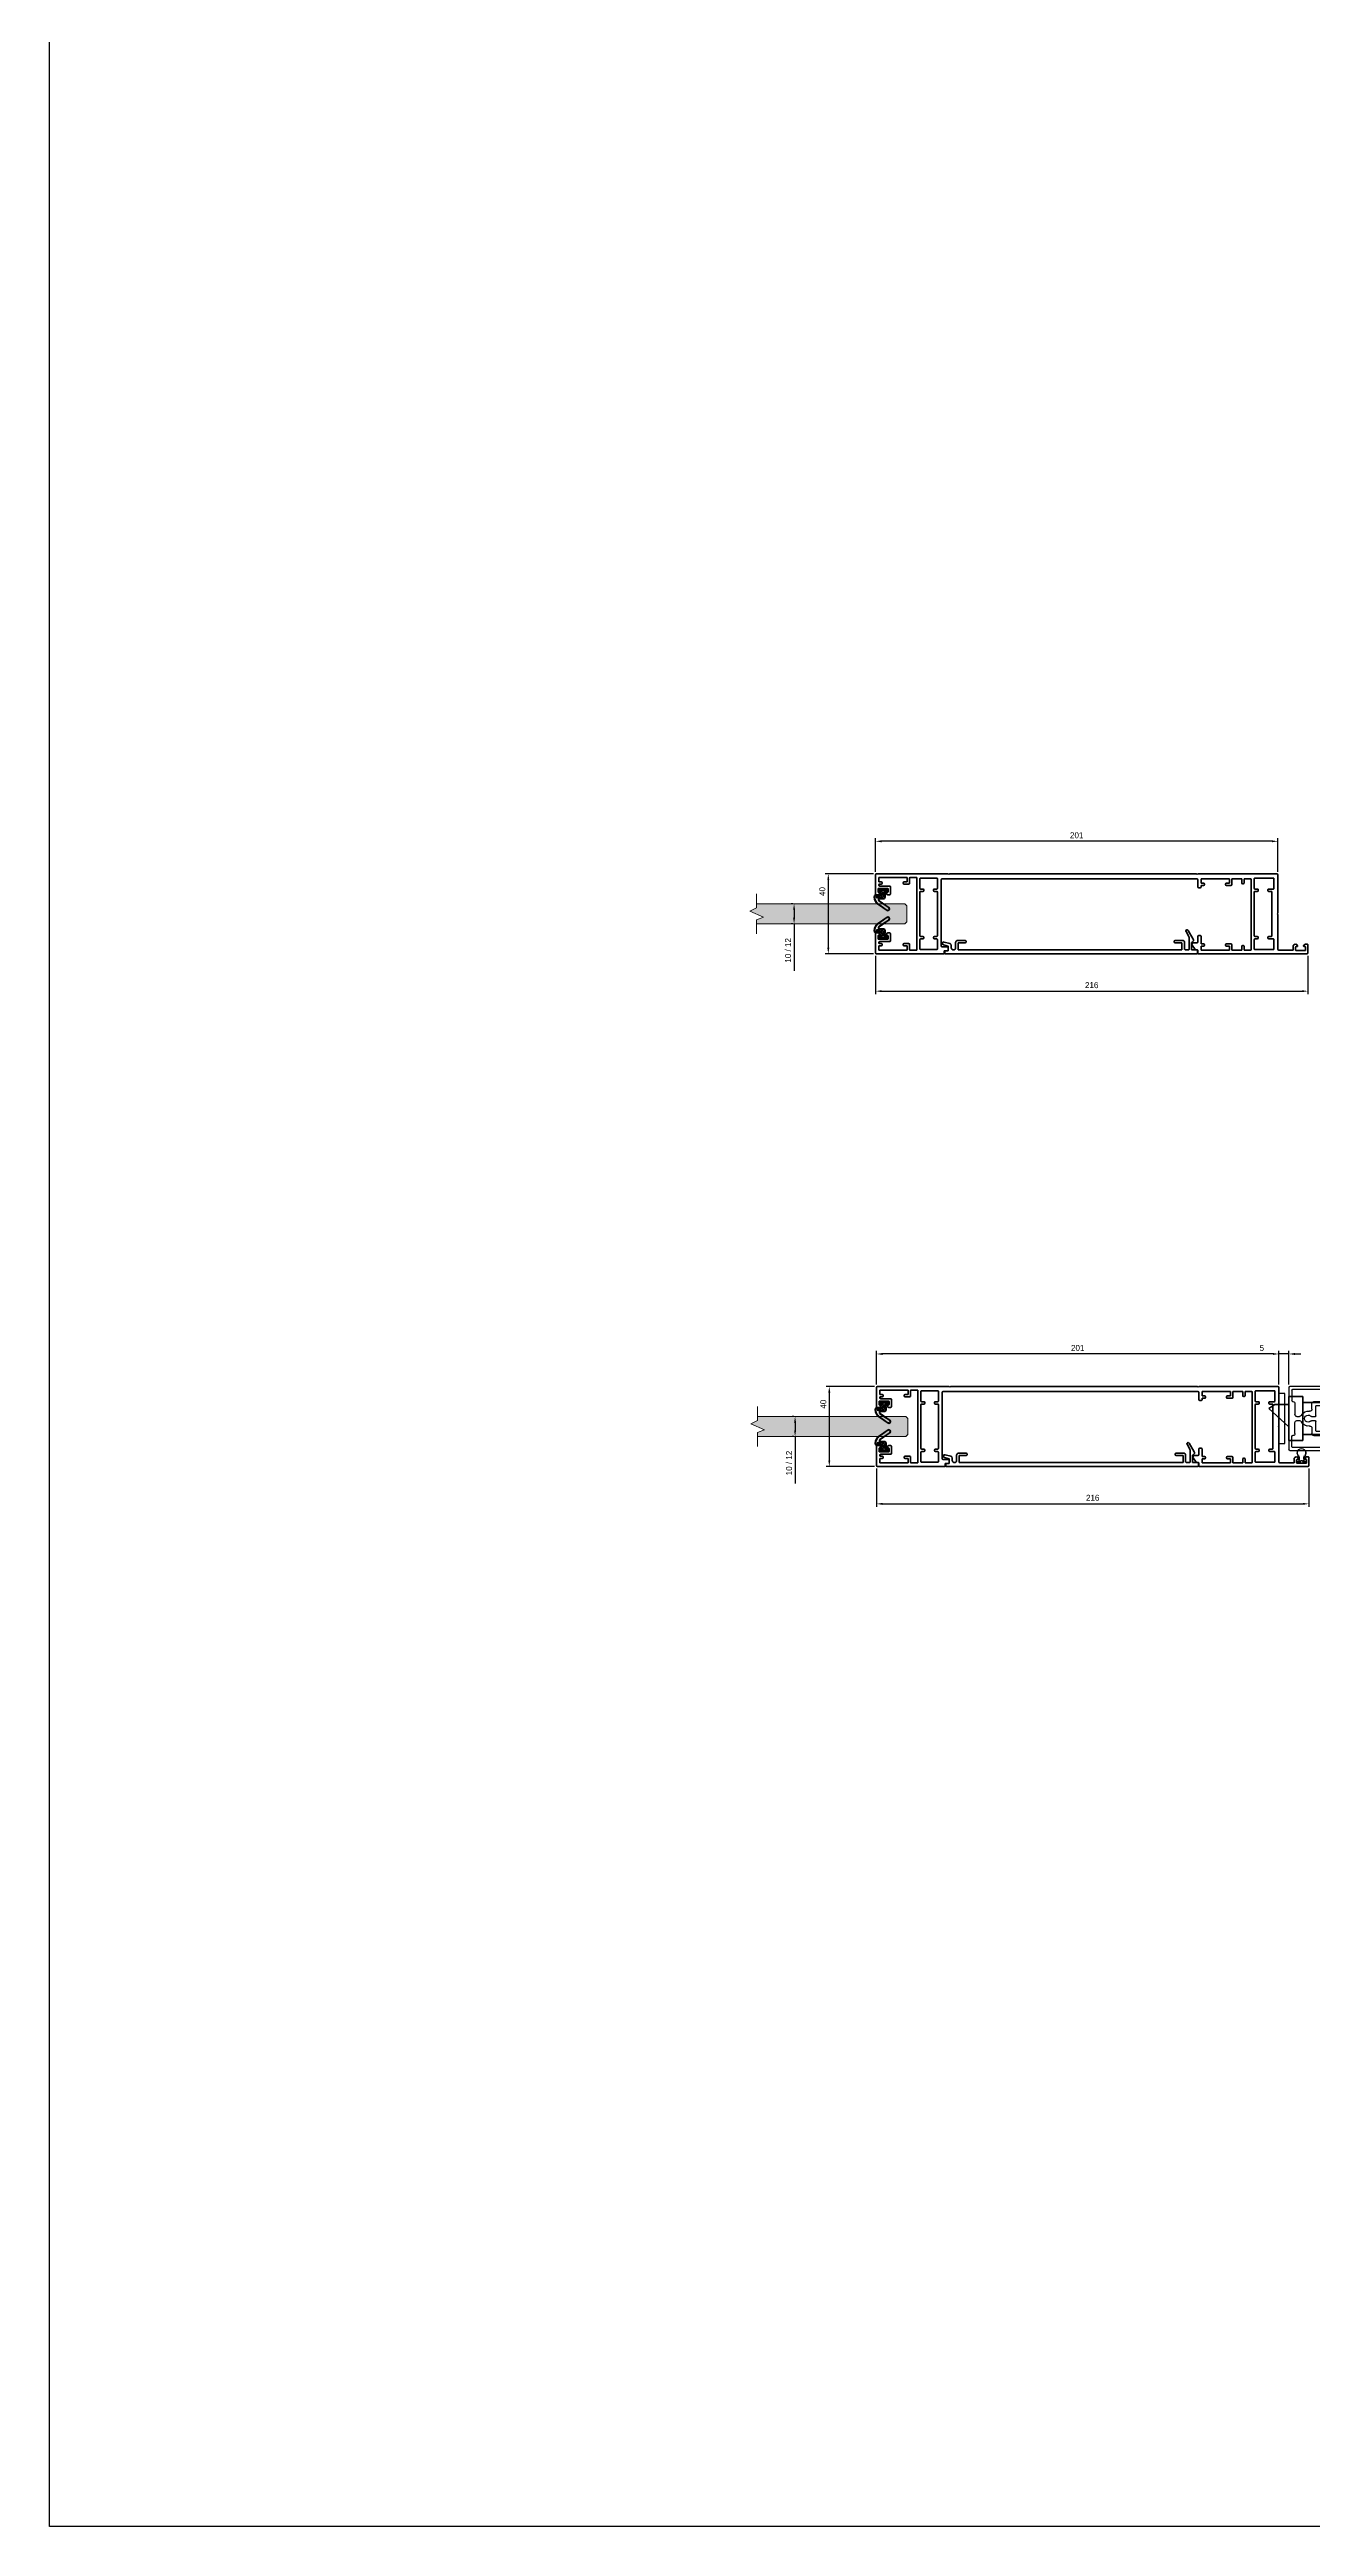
# Model space of a CAD drawing. Header units: millimetres. Extents: x 16953 to 20256, y 1517 to 8212.
# Drawn here: x 16953 to 17584, y 5736 to 6974 of the extents above; entities that cross this region are included whole.
import ezdxf

# ---------------------------------------------------------------- set-up
doc = ezdxf.new("R2010")
doc.units = ezdxf.units.MM
doc.linetypes.add('HIDDEN2', pattern=[4.7625, 3.175, -1.5875])
for name, color, linetype in [('48800_-_L2315', 7, 'Continuous'), ('48800_-_L3000', 7, 'Continuous'), ('Blocchi', 7, 'Continuous'), ('COMP', 41, 'Continuous'), ('MANIGLIA_HOPPE_H', 7, 'Continuous'), ('MODULO_TECNICO_S', 7, 'Continuous'), ('PARTENZA_VERTICA', 7, 'Continuous'), ('QUOTE', 254, 'Continuous'), ('RISCONTRO_SERRAT', 7, 'Continuous'), ('SCATTO_PER_MODUL', 7, 'Continuous')]:
    doc.layers.add(name, color=color, linetype=linetype)
doc.layers.add('GLASS & JOINTS', color=250, linetype='Continuous', lineweight=13)
doc.layers.add('GLASS HATCH', color=7, linetype='Continuous', true_color=0xb8ffed, transparency=0.5)
doc.dimstyles.new('ISO-25$0', dxfattribs={"dimtxt": 3, "dimasz": 3, "dimexe": 1.5, "dimexo": 1.5, "dimgap": 1.5, "dimtad": 1, "dimtxsty": 'Standard', "dimcen": 2.5, "dimadec": 0, "dimazin": 0, "dimtfac": 1, "dimtmove": 0, "dimatfit": 3, "dimfxl": 1, "dimarcsym": 0})

# ---------------------------------------------------------------- blocks, each defined once
blk = doc.blocks.new('modulo tecnico')
at = {"layer": 'MODULO_TECNICO_S', "color": 1, "linetype": 'Continuous', "lineweight": 50}
for p, q in [((-201, 19.5), (-201, 9.8)), ((-164.7, 20), (-200.5, 20)), ((-199.8, 11), (-199.8, 12.4)), ((-199.5, 12.7), (-195.1, 12.7)), ((-199.4, 18.2), (-185.2, 18.2)), ((-199.4, 16), (-199.4, 18.2)), ((-198.2, 16), (-199.4, 16)), ((-199, 14.8), (-198.2, 14.8)), ((-194.1, 13.9), (-199, 13.9)), ((-197.7, 15.3), (-197.7, 15.5)), ((-194.8, 12.4), (-194.8, 11)), ((-193.6, 9.8), (-193.6, 13.4)), ((-187.2, 15.5), (-187.2, 15.3)), ((-185.2, 16), (-186.7, 16)), ((-186.7, 14.8), (-184.5, 14.8)), ((-185.2, 18.2), (-185.2, 16)), ((-184, 15.3), (-184, 17.9)), ((-183.7, 18.2), (-180.7, 18.2)), ((-180.4, 17.9), (-180.4, -17.9)), ((-178.9, 12.7), (-178.9, 17.6)), ((-178.6, 17.9), (-170.4, 17.9)), ((-177.4, 12.4), (-178.6, 12.4)), ((-170.4, 12.4), (-171.6, 12.4)), ((-170.1, 17.6), (-170.1, 12.7)), ((-168.2, -16), (-168.2, 17)), ((-167.7, 17.5), (-40.5, 17.5)), ((-164.4, 19.7), (-164.7, 20)), ((-164.1, 20), (-164.4, 19.7)), ((-40.6, 20), (-164.1, 20)), ((-40.3, 19.7), (-40.6, 20)), ((-40, 20), (-40.3, 19.7)), ((-0.5, 20), (-40, 20)), ((-40, 17), (-40, 13.5)), ((-39.5, 13), (-38.9, 13)), ((-38.4, 17.5), (-24.2, 17.5)), ((-38.4, 15.3), (-38.4, 17.5)), ((-37.2, 15.3), (-38.4, 15.3)), ((-38.4, 14.1), (-37.2, 14.1)), ((-38.4, 13.5), (-38.4, 14.1)), ((-36.7, 14.6), (-36.7, 14.8)), ((-26.2, 14.8), (-26.2, 14.6)), ((-24.2, 15.3), (-25.7, 15.3)), ((-25.7, 14.1), (-23.5, 14.1)), ((-24.2, 17.5), (-24.2, 15.3)), ((-23, 17.5), (-18.1, 17.5)), ((-23, 14.6), (-23, 17.5)), ((-18.1, 17.5), (-18.1, 15.5)), ((-17.6, 15), (-17.4, 15)), ((-16.9, 15.5), (-16.9, 17.2)), ((-16.6, 17.5), (-13.7, 17.5)), ((-13.4, 17.2), (-13.4, -17.9)), ((-11.8, 12.7), (-11.8, 17.6)), ((-11.5, 17.9), (-2.3, 17.9)), ((-10.3, 12.4), (-11.5, 12.4)), ((-2.3, 12.4), (-4.5, 12.4)), ((-2, 17.6), (-2, 12.7)), ((0, 0.4), (0, 19.5)), ((-200.7, 9.5), (-199.9, 9.5)), ((-199.7, 9.5), (-198.9, 10)), ((-199, 10.7), (-199.5, 10.7)), ((-198.7, 10.3), (-198.7, 10.4)), ((-195.8, 10.4), (-195.8, 10.3)), ((-195.7, 10), (-194.9, 9.5)), ((-195.1, 10.7), (-195.6, 10.7)), ((-194.7, 9.5), (-193.9, 9.5)), ((-178.9, -11), (-178.9, 10.9)), ((-178.6, 11.2), (-177.4, 11.2)), ((-176.9, 11.7), (-176.9, 11.9)), ((-172.1, 11.9), (-172.1, 11.7)), ((-171.6, 11.2), (-170.4, 11.2)), ((-170.1, 10.9), (-170.1, -11)), ((-11.8, -11), (-11.8, 10.9)), ((-11.5, 11.2), (-10.3, 11.2)), ((-9.8, 11.7), (-9.8, 11.9)), ((-5, 11.9), (-5, 11.7)), ((-4.5, 11.2), (-3.3, 11.2)), ((-3, 10.9), (-3, -11)), ((-0.4, 0), (0, 0.4)), ((0, -0.4), (-0.4, 0)), ((-201, -9.8), (-201, -19.5)), ((-199.9, -9.5), (-200.7, -9.5)), ((-199.8, -12.4), (-199.8, -11)), ((-198.9, -10), (-199.7, -9.5)), ((-199.5, -10.7), (-199, -10.7)), ((-198.7, -10.4), (-198.7, -10.3)), ((-195.8, -10.3), (-195.8, -10.4)), ((-194.9, -9.5), (-195.7, -10)), ((-195.6, -10.7), (-195.1, -10.7)), ((-194.8, -11), (-194.8, -12.4)), ((-193.9, -9.5), (-194.7, -9.5)), ((-193.6, -13.4), (-193.6, -9.8)), ((-177.4, -11.3), (-178.6, -11.3)), ((-176.9, -12), (-176.9, -11.8)), ((-172.1, -11.8), (-172.1, -12)), ((-170.4, -11.3), (-171.6, -11.3)), ((-40, -11.3), (-40, -14)), ((-38.9, -10.8), (-39.5, -10.8)), ((-38.4, -15), (-38.4, -11.3)), ((-10.3, -11.3), (-11.5, -11.3)), ((-9.8, -12), (-9.8, -11.8)), ((-5, -11.8), (-5, -12)), ((-3.3, -11.3), (-4.5, -11.3)), ((0, -17.7), (0, -0.4)), ((-200.5, -20), (-167.1, -20)), ((-195.1, -12.7), (-199.5, -12.7)), ((-199.4, -16), (-198.2, -16)), ((-199.4, -18.2), (-199.4, -16)), ((-185.2, -18.2), (-199.4, -18.2)), ((-199, -13.9), (-194.1, -13.9)), ((-198.2, -14.8), (-199, -14.8)), ((-197.7, -15.5), (-197.7, -15.3)), ((-187.2, -15.3), (-187.2, -15.5)), ((-184.5, -14.8), (-186.7, -14.8)), ((-186.7, -16), (-185.2, -16)), ((-185.2, -16), (-185.2, -18.2)), ((-184, -17.9), (-184, -15.3)), ((-180.7, -18.2), (-183.7, -18.2)), ((-178.9, -17.6), (-178.9, -12.8)), ((-178.6, -12.5), (-177.4, -12.5)), ((-170.4, -17.9), (-178.6, -17.9)), ((-171.6, -12.5), (-170.4, -12.5)), ((-170.1, -12.8), (-170.1, -17.6)), ((-165.3, -16.5), (-167.7, -16.5)), ((-166.8, -18.5), (-165.3, -18.5)), ((-166.8, -19.7), (-166.8, -18.5)), ((-164.8, -18), (-164.8, -17)), ((-42.9, -15.7), (-41.4, -17.8)), ((-40.5, -14.5), (-42.2, -14.5)), ((-41, -18), (-40.3, -18)), ((-40, -18.3), (-40, -19.7)), ((-39.7, -20), (14.5, -20)), ((-37.2, -15), (-38.4, -15)), ((-38.4, -16.2), (-37.2, -16.2)), ((-38.4, -18.2), (-38.4, -16.2)), ((-24.2, -18.2), (-38.4, -18.2)), ((-36.7, -15.7), (-36.7, -15.5)), ((-26.2, -15.5), (-26.2, -15.7)), ((-23.5, -15), (-25.7, -15)), ((-25.7, -16.2), (-24.2, -16.2)), ((-24.2, -16.2), (-24.2, -18.2)), ((-23, -18.2), (-23, -15.5)), ((-18.1, -18.2), (-23, -18.2)), ((-18.1, -16.4), (-18.1, -18.2)), ((-17.4, -15.9), (-17.6, -15.9)), ((-16.9, -17.9), (-16.9, -16.4)), ((-13.7, -18.2), (-16.6, -18.2)), ((-11.8, -17.6), (-11.8, -12.8)), ((-11.5, -12.5), (-10.3, -12.5)), ((-2.3, -17.9), (-11.5, -17.9)), ((-4.5, -12.5), (-2.3, -12.5)), ((-2, -12.8), (-2, -17.6)), ((7.6, -18.2), (0.5, -18.2)), ((7.6, -16.2), (7.6, -18.2)), ((8.7, -15.2), (8.6, -15.2)), ((8.8, -18.1), (8.8, -16.7)), ((9.7, -15.7), (8.9, -15.2)), ((9.1, -16.4), (9.5, -16.4)), ((13.5, -18.4), (9.1, -18.4)), ((9.8, -16.1), (9.8, -16)), ((12.7, -16), (12.7, -16.1)), ((13.7, -15.2), (12.9, -15.7)), ((13.1, -16.4), (13.5, -16.4)), ((13.8, -16.7), (13.8, -18.1)), ((14.7, -15.2), (13.9, -15.2)), ((15, -19.5), (15, -15.5))]:
    blk.add_line(p, q, dxfattribs=at)
for centre, radius, start, end in [((-200.5, 19.5), 0.5, 90, 180), ((-199.5, 12.4), 0.3, 90, 180), ((-199, 14.4), 0.45, 90, 270), ((-198.2, 15.5), 0.5, 0, 90), ((-198.2, 15.3), 0.5, 270, 0), ((-195.1, 12.4), 0.3, 0, 90), ((-194.1, 13.4), 0.5, 0, 90), ((-186.7, 15.5), 0.5, 90, 180), ((-186.7, 15.3), 0.5, 180, 270), ((-184.5, 15.3), 0.5, 270, 0), ((-183.7, 17.9), 0.3, 90, 180), ((-180.7, 17.9), 0.3, 0, 90), ((-178.6, 17.6), 0.3, 90, 180), ((-178.6, 12.7), 0.3, 180, 270), ((-177.4, 11.9), 0.5, 0, 90), ((-171.6, 11.9), 0.5, 90, 180), ((-170.4, 17.6), 0.3, 0, 90), ((-170.4, 12.7), 0.3, 270, 0), ((-167.7, 17), 0.5, 90, 180), ((-40.5, 17), 0.5, 0, 90), ((-39.5, 13.5), 0.5, 180, 270), ((-38.9, 13.5), 0.5, 270, 0), ((-37.2, 14.8), 0.5, 0, 90), ((-37.2, 14.6), 0.5, 270, 0), ((-25.7, 14.8), 0.5, 90, 180), ((-25.7, 14.6), 0.5, 180, 270), ((-23.5, 14.6), 0.5, 270, 0), ((-17.6, 15.5), 0.5, 180, 270), ((-17.4, 15.5), 0.5, 270, 0), ((-16.6, 17.2), 0.3, 90, 180), ((-13.7, 17.2), 0.3, 0, 90), ((-11.5, 17.6), 0.3, 90, 180), ((-11.5, 12.7), 0.3, 180, 270), ((-10.3, 11.9), 0.5, 0, 90), ((-4.5, 11.9), 0.5, 90, 180), ((-2.3, 17.6), 0.3, 0, 90), ((-2.3, 12.7), 0.3, 270, 0), ((-0.5, 19.5), 0.5, 0, 90), ((-200.7, 9.8), 0.3, 180, 270), ((-199.9, 9.8), 0.3, 270, 298.706), ((-199.5, 11), 0.3, 180, 270), ((-199, 10.4), 0.3, 0, 90), ((-199, 10.3), 0.3, 298.706, 0), ((-195.6, 10.4), 0.3, 90, 180), ((-195.6, 10.3), 0.3, 180, 241.294), ((-195.1, 11), 0.3, 270, 0), ((-194.7, 9.8), 0.3, 241.294, 270), ((-193.9, 9.8), 0.3, 270, 0), ((-178.6, 10.9), 0.3, 90, 180), ((-177.4, 11.7), 0.5, 270, 0), ((-171.6, 11.7), 0.5, 180, 270), ((-170.4, 10.9), 0.3, 0, 90), ((-11.5, 10.9), 0.3, 90, 180), ((-10.3, 11.7), 0.5, 270, 0), ((-4.5, 11.7), 0.5, 180, 270), ((-3.3, 10.9), 0.3, 0, 90), ((-200.7, -9.8), 0.3, 90, 180), ((-199.9, -9.8), 0.3, 61.294, 90), ((-199.5, -11), 0.3, 90, 180), ((-199, -10.4), 0.3, 270, 0), ((-199, -10.3), 0.3, 0, 61.294), ((-195.6, -10.3), 0.3, 118.706, 180), ((-195.6, -10.4), 0.3, 180, 270), ((-195.1, -11), 0.3, 0, 90), ((-194.7, -9.8), 0.3, 90, 118.706), ((-193.9, -9.8), 0.3, 0, 90), ((-178.6, -11), 0.3, 180, 270), ((-177.4, -11.8), 0.5, 0, 90), ((-177.4, -12), 0.5, 270, 0), ((-171.6, -11.8), 0.5, 90, 180), ((-171.6, -12), 0.5, 180, 270), ((-170.4, -11), 0.3, 270, 0), ((-39.5, -11.3), 0.5, 90, 180), ((-38.9, -11.3), 0.5, 0, 90), ((-11.5, -11), 0.3, 180, 270), ((-10.3, -11.8), 0.5, 0, 90), ((-10.3, -12), 0.5, 270, 0), ((-4.5, -11.8), 0.5, 90, 180), ((-4.5, -12), 0.5, 180, 270), ((-3.3, -11), 0.3, 270, 0), ((-200.5, -19.5), 0.5, 180, 270), ((-199.5, -12.4), 0.3, 180, 270), ((-199, -14.4), 0.45, 90, 270), ((-198.2, -15.3), 0.5, 0, 90), ((-198.2, -15.5), 0.5, 270, 0), ((-195.1, -12.4), 0.3, 270, 0), ((-194.1, -13.4), 0.5, 270, 0), ((-186.7, -15.3), 0.5, 90, 180), ((-186.7, -15.5), 0.5, 180, 270), ((-184.5, -15.3), 0.5, 0, 90), ((-183.7, -17.9), 0.3, 180, 270), ((-180.7, -17.9), 0.3, 270, 0), ((-178.6, -17.6), 0.3, 180, 270), ((-178.6, -12.8), 0.3, 90, 180), ((-170.4, -17.6), 0.3, 270, 0), ((-170.4, -12.8), 0.3, 0, 90), ((-167.7, -16), 0.5, 180, 270), ((-167.1, -19.7), 0.3, 270, 0), ((-165.3, -17), 0.5, 0, 90), ((-165.3, -18), 0.5, 270, 0), ((-42.2, -15.2), 0.75, 90, 215.0064), ((-41, -17.5), 0.5, 215.0064, 270), ((-40.5, -14), 0.5, 270, 0), ((-40.3, -18.3), 0.3, 0, 90), ((-39.7, -19.7), 0.3, 180, 270), ((-37.2, -15.5), 0.5, 0, 90), ((-37.2, -15.7), 0.5, 270, 0), ((-25.7, -15.5), 0.5, 90, 180), ((-25.7, -15.7), 0.5, 180, 270), ((-23.5, -15.5), 0.5, 0, 90), ((-17.6, -16.4), 0.5, 90, 180), ((-17.4, -16.4), 0.5, 0, 90), ((-16.6, -17.9), 0.3, 180, 270), ((-13.7, -17.9), 0.3, 270, 0), ((-11.5, -12.8), 0.3, 90, 180), ((-11.5, -17.6), 0.3, 180, 270), ((-2.3, -12.8), 0.3, 0, 90), ((-2.3, -17.6), 0.3, 270, 0), ((0.5, -17.7), 0.5, 180, 270), ((8.6, -16.2), 1, 90, 180), ((8.7, -15.5), 0.3, 61.294, 90), ((9.1, -16.7), 0.3, 90, 180), ((9.1, -18.1), 0.3, 180, 270), ((9.5, -16.1), 0.3, 270, 0), ((9.5, -16), 0.3, 0, 61.294), ((13.1, -16), 0.3, 118.706, 180), ((13.1, -16.1), 0.3, 180, 270), ((13.5, -16.7), 0.3, 0, 90), ((13.5, -18.1), 0.3, 270, 0), ((13.9, -15.5), 0.3, 90, 118.706), ((14.5, -19.5), 0.5, 270, 0), ((14.7, -15.5), 0.3, 0, 90)]:
    blk.add_arc(centre, radius, start, end, dxfattribs=at)
at = {"layer": 'RISCONTRO_SERRAT', "color": 1, "linetype": 'Continuous', "lineweight": 50}
blk.add_line((0, 6.4), (0, 16.5), dxfattribs=at)
blk = doc.blocks.new('copertina modulo tecnico')
at = {"layer": 'SCATTO_PER_MODUL', "color": 5, "linetype": 'Continuous', "lineweight": 50}
for p, q in [((-2.4, 1.7), (0, 1)), ((0.8, 2.3), (-2.1, 3.1)), ((0, 1), (0, -1)), ((1.5, 0.2), (1.5, 1.4)), ((3.7, 2.9), (3.7, 0.2)), ((8.4, 3.9), (4.7, 3.9)), ((4.9, 2.7), (8.4, 2.7)), ((4.9, -0.8), (4.9, 2.7)), ((8.9, 3.2), (8.9, 3.4)), ((112.9, 3.4), (112.9, 3.2)), ((117.1, 3.9), (113.4, 3.9)), ((113.4, 2.7), (116.8, 2.7)), ((116.8, 2.7), (116.8, -0.8)), ((118, -0.3), (118, 2.9)), ((118.8, 8.3), (120.2, 5.9)), ((122.4, 4.5), (119.8, 8.9)), ((120.3, 5.4), (120.3, -0.5)), ((121.5, 2.9), (122, 3.1)), ((121.5, -0.5), (121.5, 2.9)), ((-1.7, -1.6), (-1.7, -2.5)), ((-0.3, -1.3), (-1.4, -1.3)), ((-1.4, -2.8), (124.2, -2.8)), ((2.7, -0.8), (2.5, -0.8)), ((116.8, -0.8), (4.9, -0.8)), ((120, -0.8), (118.5, -0.8)), ((124.2, -0.8), (121.8, -0.8)), ((124.5, -2.5), (124.5, -1.1))]:
    blk.add_line(p, q, dxfattribs=at)
for centre, radius, start, end in [((-2.2, 2.4), 0.75, 75.0009, 255.0009), ((0.5, 1.4), 1, 0, 75.0009), ((2.5, 0.2), 1, 180, 270), ((2.7, 0.2), 1, 270, 0.0008), ((4.7, 2.9), 1, 90, 180.0008), ((8.4, 3.4), 0.5, 0, 90), ((8.4, 3.2), 0.5, 270, 0), ((113.4, 3.4), 0.5, 90, 180), ((113.4, 3.2), 0.5, 180, 270), ((117.1, 2.9), 1, 359.9992, 90), ((119.3, 8.6), 0.6, 30.0003, 210.0003), ((119.3, 5.4), 1, 0, 30.0003), ((121.5, 4), 1, 299.9911, 30.0003), ((-1.4, -1.6), 0.3, 90, 180), ((-1.4, -2.5), 0.3, 180, 270.0008), ((-0.3, -1), 0.3, 270, 0), ((118.5, -0.3), 0.5, 179.9992, 270.0006), ((120, -0.5), 0.3, 270.0006, 0), ((121.8, -0.5), 0.3, 180, 270), ((124.2, -1.1), 0.3, 0, 90), ((124.2, -2.5), 0.3, 270.0008, 0)]:
    blk.add_arc(centre, radius, start, end, dxfattribs=at)
blk = doc.blocks.new('48800')
at = {"layer": '48800_-_L3000', "linetype": 'Continuous', "lineweight": 5}
h = blk.add_hatch(dxfattribs=at)
h.set_pattern_fill('LINE', color=3, scale=2, angle=45, style=0)
h.set_pattern_definition([(45, (-6239.775, -3270.2284), (-4.490128, 4.490128), [])])
edge = h.paths.add_edge_path()
edge.add_arc((9.4, 2.4), 0.897, 334.1295, 494.3643)
edge.add_line((8.8, 3.1), (5.4, -1.9))
edge.add_arc((4.9, -1.5), 0.632, 270, 326.6991, ccw=False)
edge.add_arc((5, -1.5), 0.64, 180.3129, 262.8679, ccw=False)
edge.add_line((4.4, -1.5), (4.4, 0))
edge.add_arc((3.4, 0), 1, 0, 90)
edge.add_line((3.4, 1), (2.4, 1))
edge.add_arc((2.4, 0.7), 0.253, 90, 120)
edge.add_line((2.3, 0.9), (1.6, 0.5))
edge.add_arc((1.5, 0.8), 0.253, 270, 300, ccw=False)
edge.add_line((1.5, 0.5), (1, 0.5))
edge.add_line((1, 0.5), (1, 0.4))
edge.add_line((1, 0.4), (1.5, 0.4))
edge.add_arc((1.5, 0.8), 0.353, 270, 300)
edge.add_line((1.6, 0.5), (2.3, 0.8))
edge.add_arc((2.4, 0.7), 0.153, 90, 120, ccw=False)
edge.add_line((2.4, 0.9), (3.4, 0.9))
edge.add_arc((3.4, 0), 0.9, 0.0699, 90, ccw=False)
edge.add_line((4.3, 0), (4.3, -1.5))
edge.add_arc((5, -1.5), 0.74, 180.2005, 263.35)
edge.add_arc((4.9, -1.5), 0.732, 269.5118, 326.6433)
edge.add_line((5.5, -1.9), (8.8, 3))
edge.add_arc((9.4, 2.4), 0.797, -25.2784, 133.6585, ccw=False)
edge.add_line((10.1, 2.1), (6.7, -2.7))
edge.add_arc((3.5, -0.4), 3.9, 270, 324.4343, ccw=False)
edge.add_line((3.5, -4.3), (3.3, -4.3))
edge.add_arc((3.3, -3.5), 0.839, 196.694, 268.7318, ccw=False)
edge.add_line((2.5, -3.7), (2.5, -1.2))
edge.add_arc((2.1, -1.2), 0.353, 359.8862, 420)
edge.add_line((2.3, -0.8), (1.6, -0.5))
edge.add_arc((1.5, -0.8), 0.353, 60, 90)
edge.add_line((1.5, -0.4), (1, -0.4))
edge.add_line((1, -0.4), (1, -0.5))
edge.add_line((1, -0.5), (1.5, -0.5))
edge.add_arc((1.5, -0.8), 0.253, 60, 90, ccw=False)
edge.add_line((1.6, -0.5), (2.3, -0.9))
edge.add_arc((2.1, -1.2), 0.253, 0, 60, ccw=False)
edge.add_line((2.4, -1.2), (2.4, -3.7))
edge.add_arc((3.3, -3.5), 0.939, 195.7327, 268.8012)
edge.add_line((3.3, -4.4), (3.5, -4.4))
edge.add_arc((3.5, -0.4), 4, 270, 324.4343)
edge.add_line((6.8, -2.7), (10.2, 2))
at = {"layer": '48800_-_L2315', "color": 3, "linetype": 'Continuous', "lineweight": 50}
for p, q in [((2.4, 0.9), (2.4, 0.8)), ((2.4, 0.4), (2.4, 0.3)), ((3.3, 0.9), (3.3, 0.8)), ((2.4, -0.4), (2.4, -0.5)), ((2.4, -0.8), (2.4, -0.9)), ((3.3, -0.1), (3.3, -0.2)), ((3.3, -3.4), (3.3, -3.4)), ((3.3, -4.3), (3.3, -4.3))]:
    blk.add_line(p, q, dxfattribs=at)
at = {"layer": '48800_-_L3000', "color": 3, "linetype": 'Continuous', "lineweight": 50}
for p, q in [((0, 2), (0, -2)), ((0.8, 0.6), (0.8, 2)), ((1.5, 0.5), (1, 0.5)), ((1, 0.5), (1, 0.4)), ((1, 0.4), (1.5, 0.4)), ((2, 0.4), (1, 0.4)), ((2.3, 0.9), (1.6, 0.5)), ((1.6, 0.5), (2.3, 0.8)), ((2.3, 0.8), (1.7, 0.4)), ((1.7, 0.4), (2, 0.4)), ((3.4, 1), (2.4, 1)), ((2.4, 0.9), (3.4, 0.9)), ((3.4, 0.8), (2.4, 0.8)), ((8.8, 3.1), (5.4, -1.9)), ((5.5, -1.9), (8.8, 3)), ((8.9, 3), (5.6, -1.9)), ((6.7, -2.7), (10.1, 2.1)), ((10.1, 2.1), (6.7, -2.7)), ((6.8, -2.7), (10.2, 2)), ((0.8, -2), (0.8, -0.6)), ((1.5, -0.4), (1, -0.4)), ((1, -0.4), (1, -0.5)), ((1, -0.4), (2, -0.4)), ((1, -0.5), (1.5, -0.5)), ((2.3, -0.8), (1.6, -0.5)), ((1.6, -0.5), (2.3, -0.9)), ((2, -0.4), (1.7, -0.4)), ((1.7, -0.4), (2.3, -0.8)), ((2.4, -1.2), (2.4, -3.7)), ((2.5, -1.2), (2.5, -3.7)), ((2.5, -3.7), (2.5, -1.2)), ((3, -3), (3, -1.4)), ((3, -1.4), (3, -3)), ((3.3, -4.3), (3.5, -4.3)), ((3.5, -4.3), (3.3, -4.3)), ((3.3, -4.4), (3.5, -4.4)), ((3.8, -1.4), (3.8, -3)), ((3.8, -3), (3.8, -1.4)), ((4.2, -1.5), (4.2, 0)), ((4.3, 0), (4.3, -1.5)), ((4.4, -1.5), (4.4, 0))]:
    blk.add_line(p, q, dxfattribs=at)
for centre, radius, start, end in [((0.4, 2), 0.379, 0, 180), ((1, 0.6), 0.253, 180, 270), ((1.5, 0.8), 0.253, 270, 300), ((1.5, 0.8), 0.353, 270, 300), ((2, -1.4), 1.85, 0, 90), ((2, -1.4), 1.8, 0, 90), ((2.4, 0.7), 0.253, 90, 120), ((2.4, 0.7), 0.153, 90, 120), ((2.4, 0.7), 0.103, 90, 120), ((3.4, 0), 1, 0, 90), ((3.4, 0), 0.9, 0.0699, 90), ((3.4, 0), 0.85, 0.1094, 90), ((9.4, 2.4), 0.897, 334.1295, 134.3643), ((9.4, 2.4), 0.797, 334.7216, 133.6585), ((9.4, 2.4), 0.747, 335.0614, 133.2533), ((0.4, -2), 0.379, 180, 0), ((1, -0.6), 0.253, 90, 180), ((1.5, -0.8), 0.353, 60, 90), ((1.5, -0.8), 0.253, 60, 90), ((2, -1.4), 0.95, 0, 90), ((2, -1.4), 1, 0, 90), ((2.1, -1.2), 0.403, 359.846, 60), ((2.1, -1.2), 0.353, 359.8862, 60), ((2.1, -1.2), 0.253, 0, 60), ((3.3, -3.5), 0.939, 195.7327, 268.8012), ((3.3, -3.5), 0.789, 197.2424, 268.6922), ((3.3, -3.5), 0.839, 196.694, 268.7318), ((3.4, -3), 0.429, 180, 0), ((3.4, -3), 0.379, 180, 0), ((3.5, -0.4), 3.85, 270, 324.4343), ((3.5, -0.4), 3.9, 270, 324.4343), ((3.5, -0.4), 4, 270, 324.4343), ((5, -1.5), 0.79, 180.1525, 263.5452), ((5, -1.5), 0.74, 180.2005, 263.35), ((5, -1.5), 0.64, 180.3129, 262.8679), ((4.9, -1.5), 0.782, 269.3145, 326.6195), ((4.9, -1.5), 0.632, 270, 326.6991), ((4.9, -1.5), 0.732, 269.5118, 326.6433)]:
    blk.add_arc(centre, radius, start, end, dxfattribs=at)
at = {"layer": 'PARTENZA_VERTICA', "color": 3, "linetype": 'Continuous', "lineweight": 50}
for p, q in [((2.2, 0.7), (2.2, 0.8)), ((2.2, 0.4), (2.2, 0.4)), ((2.2, -0.4), (2.2, -0.4)), ((2.2, -0.8), (2.2, -0.7))]:
    blk.add_line(p, q, dxfattribs=at)
blk = doc.blocks.new('*D150')
at = {"layer": 'Defpoints', "color": 0, "transparency": 16777216}
for p in [(17324.9, 6536.9), (17325.7, 6546.9), (17325.7, 6536.9)]:
    blk.add_point(p, dxfattribs=at)
at = {"layer": 'QUOTE', "color": 0, "lineweight": -2, "transparency": 16777216}
for p, q in [((17324.2, 6546.9), (17323.4, 6546.9)), ((17324.2, 6536.9), (17323.4, 6536.9)), ((17324.9, 6543.9), (17324.9, 6539.9)), ((17324.9, 6536.9), (17324.9, 6513.4))]:
    blk.add_line(p, q, dxfattribs=at)
at = {"layer": 'QUOTE', "color": 0, "transparency": 16777216}
for points in [[(17324.4, 6543.9), (17325.4, 6543.9), (17324.9, 6546.9)], [(17324.4, 6539.9), (17325.4, 6539.9), (17324.9, 6536.9)]]:
    blk.add_solid(points, dxfattribs=at)
at = {"layer": 'QUOTE', "color": 0, "transparency": 16777216, "insert": (17321.9, 6523.6), "char_height": 3, "attachment_point": 5, "rotation": 90}
blk.add_mtext('10 / 12', dxfattribs=at)
blk = doc.blocks.new('*D151')
at = {"layer": 'Defpoints', "color": 0, "transparency": 16777216}
for p in [(17366.1, 6561.9), (17342, 6521.9), (17366.1, 6521.9)]:
    blk.add_point(p, dxfattribs=at)
at = {"layer": 'QUOTE', "color": 0, "lineweight": -2, "transparency": 16777216}
for p, q in [((17364.6, 6561.9), (17340.5, 6561.9)), ((17342, 6558.9), (17342, 6524.9)), ((17364.6, 6521.9), (17340.5, 6521.9))]:
    blk.add_line(p, q, dxfattribs=at)
at = {"layer": 'QUOTE', "color": 0, "transparency": 16777216}
for points in [[(17341.5, 6558.9), (17342.5, 6558.9), (17342, 6561.9)], [(17341.5, 6524.9), (17342.5, 6524.9), (17342, 6521.9)]]:
    blk.add_solid(points, dxfattribs=at)
at = {"layer": 'QUOTE', "color": 0, "transparency": 16777216, "insert": (17339, 6553), "char_height": 3, "attachment_point": 5, "rotation": 90}
blk.add_mtext('40', dxfattribs=at)
blk = doc.blocks.new('*D152')
at = {"layer": 'Defpoints', "color": 0, "transparency": 16777216}
for p in [(17365.6, 6578.1), (17365.6, 6561.4), (17566.6, 6561.4)]:
    blk.add_point(p, dxfattribs=at)
at = {"layer": 'QUOTE', "color": 0, "lineweight": -2, "transparency": 16777216}
for p, q in [((17365.6, 6562.9), (17365.6, 6579.6)), ((17563.6, 6578.1), (17368.6, 6578.1)), ((17566.6, 6562.9), (17566.6, 6579.6))]:
    blk.add_line(p, q, dxfattribs=at)
at = {"layer": 'QUOTE', "color": 0, "transparency": 16777216}
for points in [[(17368.6, 6578.6), (17368.6, 6577.6), (17365.6, 6578.1)], [(17563.6, 6578.6), (17563.6, 6577.6), (17566.6, 6578.1)]]:
    blk.add_solid(points, dxfattribs=at)
at = {"layer": 'QUOTE', "color": 0, "transparency": 16777216, "insert": (17466.1, 6581.1), "char_height": 3, "attachment_point": 5}
blk.add_mtext('201', dxfattribs=at)
blk = doc.blocks.new('*D153')
at = {"layer": 'Defpoints', "color": 0, "transparency": 16777216}
for p in [(17365.6, 6522.4), (17581.6, 6522.4), (17581.6, 6503.2)]:
    blk.add_point(p, dxfattribs=at)
at = {"layer": 'QUOTE', "color": 0, "lineweight": -2, "transparency": 16777216}
for p, q in [((17365.6, 6520.9), (17365.6, 6501.7)), ((17581.6, 6520.9), (17581.6, 6501.7)), ((17368.6, 6503.2), (17578.6, 6503.2))]:
    blk.add_line(p, q, dxfattribs=at)
at = {"layer": 'QUOTE', "color": 0, "transparency": 16777216}
for points in [[(17368.6, 6503.7), (17368.6, 6502.7), (17365.6, 6503.2)], [(17578.6, 6503.7), (17578.6, 6502.7), (17581.6, 6503.2)]]:
    blk.add_solid(points, dxfattribs=at)
at = {"layer": 'QUOTE', "color": 0, "transparency": 16777216, "insert": (17473.6, 6506.2), "char_height": 3, "attachment_point": 5}
blk.add_mtext('216', dxfattribs=at)
blk = doc.blocks.new('48750')
at = {"layer": 'COMP'}
for p, q in [((-3.8, 1.6), (-4.4, 1.8)), ((-1.5, 1.1), (-2.1, 1.1)), ((-4.4, -1.8), (-3.8, -1.6)), ((-2.1, -1.1), (-1.5, -1.1))]:
    blk.add_line(p, q, dxfattribs=at)
blk.add_lwpolyline([(-1, 1.8, -0.414214), (-1.5, 1.2), (-2.1, 1.2, -0.117054), (-3.8, 1.7), (-4.3, 1.9, 1.622467), (-4.3, -1.9), (-3.8, -1.7, -0.117054), (-2.1, -1.2), (-1.5, -1.2, -0.414214), (-1, -1.8), (-1, -2.4), (0, -2.4), (0, 2.4), (-1, 2.4)], format="xyb", close=True, dxfattribs=at)
blk.add_lwpolyline([(-0.1, 2.3), (-0.9, 2.3), (-0.9, 0.4), (-1.4, 0.4), (-1.4, -0.4), (-0.9, -0.4), (-0.9, -2.3), (-0.1, -2.3)], close=True, dxfattribs=at)
for centre, radius, start, end in [((-5.3, 0), 2.07, 63.2948, 296.7052), ((-2.1, 5), 3.89, 243.2948, 270), ((-1.5, 1.8), 0.61, 270, 0), ((-2.1, -5), 3.89, 90, 116.7052), ((-1.5, -1.8), 0.61, 0, 90)]:
    blk.add_arc(centre, radius, start, end, dxfattribs=at)
blk = doc.blocks.new('anta Slim')
at = {"color": 7}
for p, q in [((-16, -13), (-16, 13)), ((-15.5, 13.5), (-3.8, 13.5)), ((-3.5, 13.2), (-3.5, 12.3)), ((3.5, 12.3), (3.5, 13.2)), ((3.8, 13.5), (15.5, 13.5)), ((16, 13), (16, -13)), ((-14.5, 11.2), (-14.5, -11.7)), ((-8.7, 9.1), (-13.8, 11.6)), ((-8.5, -1), (-8.5, 8.8)), ((-6.5, 11.7), (-6.5, 0.3)), ((-3.8, 12), (-6.2, 12)), ((6.2, 12), (3.8, 12)), ((6.5, 0.3), (6.5, 11.7)), ((8.5, -1), (8.5, 8.8)), ((8.7, 9.1), (13.8, 11.6)), ((14.5, 11.2), (14.5, -11.7)), ((-14.2, -12), (-8.8, -12)), ((-8.5, -11.7), (-8.5, -11.5)), ((-4.7, -2), (-7.5, -2)), ((-7.5, -10.5), (-2, -10.5)), ((-6.2, 0), (-1.4, 0)), ((-1.1, -0.3), (-1.1, -2.2)), ((-1, -9.5), (-1, -8.2)), ((1, -9.5), (1, -8.2)), ((1.1, -2.2), (1.1, -0.3)), ((1.4, 0), (6.2, 0)), ((7.5, -10.5), (2, -10.5)), ((4.7, -2), (7.5, -2)), ((8.5, -11.7), (8.5, -11.5)), ((14.2, -12), (8.8, -12)), ((15.5, -13.5), (-15.5, -13.5))]:
    blk.add_line(p, q, dxfattribs=at)
for centre, radius, start, end in [((-15.5, 13), 0.5, 90, 180), ((-3.8, 13.2), 0.3, 0, 90), ((3.8, 13.2), 0.3, 90, 180), ((15.5, 13), 0.5, 0, 90), ((-14, 11.2), 0.5, 63.4349, 180), ((-8.8, 8.8), 0.3, 360, 63.4349), ((-6.2, 11.7), 0.3, 90, 180), ((-6.2, 0.3), 0.3, 180, 270), ((-3.8, 12.3), 0.3, 270, 0), ((1.4, -0.3), 0.3, 90, 180), ((3.8, 12.3), 0.3, 180, 270), ((6.2, 11.7), 0.3, 0, 90), ((6.2, 0.3), 0.3, 270, 0), ((8.8, 8.8), 0.3, 116.5651, 180), ((14, 11.2), 0.5, 0, 116.5651), ((-14.2, -11.7), 0.3, 180, 270), ((-8.8, -11.7), 0.3, 270, 0), ((-7.5, -1), 1, 180, 270), ((-7.5, -11.5), 1, 90, 180), ((-4.7, -3), 1, 349.1459, 90), ((0, -3.9), 3.75, 169.1459, 245.0989), ((-2, -9.5), 1, 270, 0), ((0, -3.9), 1.75, 137.369, 42.631), ((-2, -8.2), 1, 0, 65.0989), ((-1.4, -0.3), 0.3, 360, 90), ((-1.8, -2.2), 0.75, 317.369, 0), ((2, -8.2), 1, 114.9011, 180), ((2, -9.5), 1, 180, 270), ((1.8, -2.2), 0.75, 180, 222.631), ((0, -3.9), 3.75, 294.9011, 10.4859), ((4.7, -3), 1, 90, 190.4859), ((7.5, -1), 1, 270, 0), ((7.5, -11.5), 1, 0, 90), ((8.8, -11.7), 0.3, 180, 270), ((14.2, -11.7), 0.3, 270, 0), ((-15.5, -13), 0.5, 180, 270), ((15.5, -13), 0.5, 270, 0)]:
    blk.add_arc(centre, radius, start, end, dxfattribs=at)
blk = doc.blocks.new('Maniglia Paris HCS')
at = {"layer": 'MANIGLIA_HOPPE_H', "color": 2, "linetype": 'Continuous', "lineweight": 50}
for p, q in [((54, 80.6), (50.9, 91.5)), ((72.1, 91.5), (69, 80.6)), ((77.6, 84), (91, 92)), ((91.5, 92.1), (149.1, 92.1)), ((49.6, 79.1), (48.8, 56.2)), ((50.6, 80.1), (66, 80.1)), ((70, 80.6), (53, 80.6)), ((53, 80.6), (53, 80.1)), ((66, 80.1), (70.2, 80.1)), ((70, 80.2), (70, 80.6)), ((73.5, 81.5), (75.4, 82.6)), ((75.4, 82.6), (77.6, 84)), ((149.6, 72.8), (91.3, 72.8)), ((162.8, 48.8), (159.4, 64.8)), ((178.4, 68.3), (182.5, 49.2)), ((172, 48), (163.8, 48)), ((173.3, 48), (172, 48)), ((181.5, 48), (173.3, 48)), ((33.2, 28), (30.2, 17)), ((89.8, 28), (33.2, 28)), ((37, 35.4), (37, 28)), ((86, 28), (86, 35.4)), ((92.7, 17), (89.8, 28)), ((30.2, 17), (30.2, 16)), ((92.7, 17), (30.2, 17)), ((92.7, 16), (30.2, 16)), ((35, 16), (35, 8)), ((88, -16), (88, 16)), ((92.7, 16), (92.7, 17)), ((-10, 5), (-7, 7)), ((0, -4.1), (-10, 5)), ((0, 7), (-7, 7)), ((0, 11), (0, -11)), ((7, 11), (0, 11)), ((7, 11), (7, -11)), ((35, 8), (7, 8)), ((0, -11), (7, -11)), ((7, -8), (35, -8)), ((35, -8), (35, -16)), ((30.2, -16), (30.2, -17)), ((30.2, -17), (33.2, -28)), ((92.7, -16), (30.2, -16)), ((92.7, -17), (30.2, -17)), ((89.8, -28), (92.7, -17)), ((92.7, -17), (92.7, -16)), ((89.8, -28), (33.2, -28)), ((37, -28), (37, -35.4)), ((86, -35.4), (86, -28)), ((159.4, -64.8), (162.8, -48.8)), ((163.8, -48), (172, -48)), ((172, -48), (173.3, -48)), ((173.3, -48), (181.5, -48)), ((182.5, -49.2), (178.4, -68.3)), ((48.8, -56.2), (49.6, -79.1)), ((91.3, -72.8), (149.6, -72.8)), ((50.6, -80.1), (66, -80.1)), ((50.9, -91.5), (54, -80.6)), ((65.8, -80.1), (53, -80.1)), ((53, -80.1), (53, -80.6)), ((70, -80.6), (53, -80.6)), ((70.2, -80.1), (66, -80.1)), ((69, -80.6), (72.1, -91.5)), ((70, -80.6), (70, -80.2)), ((75.4, -82.6), (73.5, -81.5)), ((77.6, -84), (75.4, -82.6)), ((91, -92), (77.6, -84)), ((149.1, -92.1), (91.5, -92.1))]:
    blk.add_line(p, q, dxfattribs=at)
for centre, radius, start, end in [((52.8, 92.1), 2, 98.7588, 196.0015), ((61.5, 35.5), 59.2, 81.2412, 98.7588), ((70.2, 92.1), 2, 343.9985, 81.2412), ((91.5, 91.1), 1, 90, 120.9997), ((149.1, 62.1), 30, 12.0012, 90), ((50.6, 79.1), 1, 90, 177.9997), ((68.4, 90.1), 10, 270, 300.9997), ((106.5, 262.2), 185.9, 259.3786, 260.7535), ((91.3, 55.8), 17, 90, 189.6195), ((149.6, 62.8), 10, 11.9997, 90), ((23.8, 57.1), 25, 303.2644, 357.9997), ((99.2, 57.1), 25, 189.6195, 236.7356), ((163.8, 49), 1, 191.9997, 270), ((181.5, 49), 1, 270, 12.0012), ((38, 35.4), 1, 123.2644, 180), ((85, 35.4), 1, 0, 56.7356), ((9.7, 0), 26.5, 342.43, 17.57), ((38, -35.4), 1, 180, 236.7352), ((23.8, -57.1), 25, 2.0003, 56.7352), ((99.2, -57.1), 25, 123.2648, 170.4091), ((85, -35.4), 1, 303.2648, 0), ((163.8, -49), 1, 90, 168.0003), ((181.5, -49), 1, 347.9988, 90), ((91.3, -55.8), 17, 170.4091, 270), ((149.1, -62.1), 30, 270, 347.9988), ((149.6, -62.8), 10, 270, 348.0003), ((50.6, -79.1), 1, 182.0003, 270), ((68.4, -90.1), 10, 59.0003, 90), ((106.5, -262.2), 185.9, 99.2465, 100.6214), ((52.8, -92.1), 2, 163.9985, 261.2412), ((61.5, -35.5), 59.2, 261.2412, 278.7588), ((70.2, -92.1), 2, 278.7588, 16.0015), ((91.5, -91.1), 1, 239.0003, 270)]:
    blk.add_arc(centre, radius, start, end, dxfattribs=at)
at = {"layer": 'MANIGLIA_HOPPE_H', "color": 2, "linetype": 'HIDDEN2', "lineweight": 25}
blk.add_arc((96.9, 65.8), 25.5, 122.7362, 137.1865, dxfattribs=at)
at = {"layer": 'MANIGLIA_HOPPE_H', "color": 2, "linetype": 'Continuous', "lineweight": 50}
for centre, start_param, end_param in [((91.3, 55.8), 0, 1.614503), ((91.3, -55.8), 1.522329, 3.141593)]:
    blk.add_ellipse(centre, major_axis=(0, 17), ratio=0.99986, start_param=start_param, end_param=end_param, dxfattribs=at)
at = {"layer": 'MANIGLIA_HOPPE_H', "color": 2, "linetype": 'HIDDEN2', "lineweight": 25}
for centre, start_param, end_param in [((91.3, 55.8), 0, 1.622245), ((91.3, -55.8), 1.520997, 3.141593)]:
    blk.add_ellipse(centre, major_axis=(0, 17), ratio=0.99986, start_param=start_param, end_param=end_param, dxfattribs=at)
at = {"layer": 'MANIGLIA_HOPPE_H', "color": 2, "linetype": 'Continuous', "lineweight": 50}
for points in [[(70.2, 80.1), (70.4, 80.1), (70.5, 80), (70.8, 80), (71, 79.9), (71.3, 79.8), (71.5, 79.7), (71.8, 79.6), (72, 79.5), (72.2, 79.5)], [(72.2, -79.5), (72, -79.5), (71.8, -79.6), (71.5, -79.7), (71.3, -79.8), (71, -79.9), (70.8, -80), (70.5, -80), (70.4, -80.1), (70.2, -80.1)]]:
    blk.add_open_spline(points, degree=3, knots=[0, 0, 0, 0, 0.25, 0.25, 0.5, 0.5, 0.75, 0.75, 1, 1, 1, 1], dxfattribs=at)
blk = doc.blocks.new('*D163')
at = {"layer": 'Defpoints', "color": 0, "transparency": 16777216}
for p in [(17326.2, 6290.6), (17325.4, 6280.6), (17326.2, 6280.6)]:
    blk.add_point(p, dxfattribs=at)
at = {"layer": 'QUOTE', "color": 0, "lineweight": -2, "transparency": 16777216}
for p, q in [((17324.7, 6290.6), (17323.9, 6290.6)), ((17324.7, 6280.6), (17323.9, 6280.6)), ((17325.4, 6287.6), (17325.4, 6283.6)), ((17325.4, 6280.6), (17325.4, 6257.1))]:
    blk.add_line(p, q, dxfattribs=at)
at = {"layer": 'QUOTE', "color": 0, "transparency": 16777216}
for points in [[(17324.9, 6287.6), (17325.9, 6287.6), (17325.4, 6290.6)], [(17324.9, 6283.6), (17325.9, 6283.6), (17325.4, 6280.6)]]:
    blk.add_solid(points, dxfattribs=at)
at = {"layer": 'QUOTE', "color": 0, "transparency": 16777216, "insert": (17322.4, 6267.4), "char_height": 3, "attachment_point": 5, "rotation": 90}
blk.add_mtext('10 / 12', dxfattribs=at)
blk = doc.blocks.new('*D164')
at = {"layer": 'Defpoints', "color": 0, "transparency": 16777216}
for p in [(17366.6, 6305.6), (17342.5, 6265.6), (17366.6, 6265.6)]:
    blk.add_point(p, dxfattribs=at)
at = {"layer": 'QUOTE', "color": 0, "lineweight": -2, "transparency": 16777216}
for p, q in [((17365.1, 6305.6), (17341, 6305.6)), ((17342.5, 6302.6), (17342.5, 6268.6)), ((17365.1, 6265.6), (17341, 6265.6))]:
    blk.add_line(p, q, dxfattribs=at)
at = {"layer": 'QUOTE', "color": 0, "transparency": 16777216}
for points in [[(17342, 6302.6), (17343, 6302.6), (17342.5, 6305.6)], [(17342, 6268.6), (17343, 6268.6), (17342.5, 6265.6)]]:
    blk.add_solid(points, dxfattribs=at)
at = {"layer": 'QUOTE', "color": 0, "transparency": 16777216, "insert": (17339.5, 6296.8), "char_height": 3, "attachment_point": 5, "rotation": 90}
blk.add_mtext('40', dxfattribs=at)
blk = doc.blocks.new('*D165')
at = {"layer": 'Defpoints', "color": 0, "transparency": 16777216}
for p in [(17366.1, 6321.9), (17366.1, 6305.1), (17567.1, 6305.1)]:
    blk.add_point(p, dxfattribs=at)
at = {"layer": 'QUOTE', "color": 0, "lineweight": -2, "transparency": 16777216}
for p, q in [((17366.1, 6306.6), (17366.1, 6323.4)), ((17564.1, 6321.9), (17369.1, 6321.9)), ((17567.1, 6306.6), (17567.1, 6323.4))]:
    blk.add_line(p, q, dxfattribs=at)
at = {"layer": 'QUOTE', "color": 0, "transparency": 16777216}
for points in [[(17369.1, 6322.4), (17369.1, 6321.4), (17366.1, 6321.9)], [(17564.1, 6322.4), (17564.1, 6321.4), (17567.1, 6321.9)]]:
    blk.add_solid(points, dxfattribs=at)
at = {"layer": 'QUOTE', "color": 0, "transparency": 16777216, "insert": (17466.6, 6324.9), "char_height": 3, "attachment_point": 5}
blk.add_mtext('201', dxfattribs=at)
blk = doc.blocks.new('*D166')
at = {"layer": 'Defpoints', "color": 0, "transparency": 16777216}
for p in [(17366.1, 6266.1), (17582.1, 6266.1), (17582.1, 6247)]:
    blk.add_point(p, dxfattribs=at)
at = {"layer": 'QUOTE', "color": 0, "lineweight": -2, "transparency": 16777216}
for p, q in [((17366.1, 6264.6), (17366.1, 6245.5)), ((17582.1, 6264.6), (17582.1, 6245.5)), ((17369.1, 6247), (17579.1, 6247))]:
    blk.add_line(p, q, dxfattribs=at)
at = {"layer": 'QUOTE', "color": 0, "transparency": 16777216}
for points in [[(17369.1, 6247.5), (17369.1, 6246.5), (17366.1, 6247)], [(17579.1, 6247.5), (17579.1, 6246.5), (17582.1, 6247)]]:
    blk.add_solid(points, dxfattribs=at)
at = {"layer": 'QUOTE', "color": 0, "transparency": 16777216, "insert": (17474.1, 6250), "char_height": 3, "attachment_point": 5}
blk.add_mtext('216', dxfattribs=at)
blk = doc.blocks.new('*D169')
at = {"layer": 'Defpoints', "color": 0, "transparency": 16777216}
for p in [(17567.1, 6321.9), (17567.1, 6305.1), (17572.1, 6305.1)]:
    blk.add_point(p, dxfattribs=at)
at = {"layer": 'QUOTE', "color": 0, "lineweight": -2, "transparency": 16777216}
for p, q in [((17564.1, 6321.9), (17556.1, 6321.9)), ((17567.1, 6306.6), (17567.1, 6323.4)), ((17572.1, 6321.9), (17567.1, 6321.9)), ((17572.1, 6306.6), (17572.1, 6323.4)), ((17575.1, 6321.9), (17578.1, 6321.9))]:
    blk.add_line(p, q, dxfattribs=at)
at = {"layer": 'QUOTE', "color": 0, "transparency": 16777216}
for points in [[(17564.1, 6322.4), (17564.1, 6321.4), (17567.1, 6321.9)], [(17575.1, 6322.4), (17575.1, 6321.4), (17572.1, 6321.9)]]:
    blk.add_solid(points, dxfattribs=at)
at = {"layer": 'QUOTE', "color": 0, "transparency": 16777216, "insert": (17558.6, 6324.9), "char_height": 3, "attachment_point": 5}
blk.add_mtext('5', dxfattribs=at)

msp = doc.modelspace()

# ---------------------------------------------------------------- hatches: boundary and pattern name
at = {"layer": 'GLASS HATCH'}
h = msp.add_hatch(color=256, dxfattribs=at)
h.dxf.hatch_style = 1
h.paths.add_polyline_path([(17380.19, 6536.852), (17381.19, 6537.852), (17381.19, 6545.852), (17380.19, 6546.852), (17306.184, 6546.852), (17306.184, 6544.87), (17302.75, 6543.12), (17309.619, 6540.12), (17306.184, 6538.87), (17306.184, 6536.852)])
h = msp.add_hatch(color=256, dxfattribs=at)
h.dxf.hatch_style = 1
h.paths.add_polyline_path([(17380.69, 6280.647), (17381.69, 6281.647), (17381.69, 6289.647), (17380.69, 6290.647), (17306.684, 6290.647), (17306.684, 6288.665), (17303.25, 6286.915), (17310.119, 6283.915), (17306.684, 6282.665), (17306.684, 6280.647)])

# ---------------------------------------------------------------- linework, layer by layer
for points in [[(16952.91, 8211.568), (20255.988, 8211.568), (20255.988, 5735.964), (16952.91, 5735.964)], [(17567.14, 6277.147), (17570.14, 6277.147), (17570.14, 6302.147), (17567.14, 6302.147)]]:
    msp.add_lwpolyline(points, close=True)
at = {"layer": 'GLASS & JOINTS'}
for points in [[(17306.184, 6531.87), (17306.184, 6538.87), (17309.619, 6540.12), (17302.75, 6543.12), (17306.184, 6544.87), (17306.184, 6551.87)], [(17306.184, 6536.852), (17380.19, 6536.852), (17381.19, 6537.852), (17381.19, 6545.852), (17380.19, 6546.852), (17306.184, 6546.852)], [(17306.684, 6275.665), (17306.684, 6282.665), (17310.119, 6283.915), (17303.25, 6286.915), (17306.684, 6288.665), (17306.684, 6295.665)], [(17306.684, 6280.647), (17380.69, 6280.647), (17381.69, 6281.647), (17381.69, 6289.647), (17380.69, 6290.647), (17306.684, 6290.647)]]:
    msp.add_lwpolyline(points, dxfattribs=at)

# ---------------------------------------------------------------- block references
at = {"rotation": 270}
for p in [(17369.34, 6553.696), (17369.84, 6297.49)]:
    msp.add_blockref('48800', p, dxfattribs=at)
at = {"xscale": -1, "rotation": 270}
for p in [(17369.34, 6530.009), (17369.84, 6273.803)]:
    msp.add_blockref('48800', p, dxfattribs=at)
at = {"layer": 'Blocchi', "color": 1}
for name, p in [('modulo tecnico', (17566.64, 6541.852)), ('copertina modulo tecnico', (17401.913, 6524.651)), ('modulo tecnico', (17567.14, 6285.647)), ('copertina modulo tecnico', (17402.413, 6268.446))]:
    msp.add_blockref(name, p, dxfattribs=at)
at = {"layer": 'Blocchi', "color": 2}
msp.add_blockref('Maniglia Paris HCS', (17572.14, 6289.611), dxfattribs=at)
at = {"layer": 'Blocchi', "xscale": -1}
for name, p, rotation in [('anta Slim', (17585.64, 6289.611), 270), ('48750', (17578.44, 6267.247), 90)]:
    msp.add_blockref(name, p, dxfattribs=dict(at, rotation=rotation))

# ---------------------------------------------------------------- dimensions: what is measured, and where the dimension line sits
at = {"layer": 'QUOTE'}
for base, p1, p2, picture, middle in [((17365.64, 6578.078), (17566.64, 6561.352), (17365.64, 6561.352), '*D152', (17466.14, 6581.078)), ((17581.64, 6503.199), (17365.64, 6522.352), (17581.64, 6522.352), '*D153', (17473.64, 6506.199)), ((17366.14, 6321.872), (17567.14, 6305.147), (17366.14, 6305.147), '*D165', (17466.64, 6324.872)), ((17567.14, 6321.872), (17572.14, 6305.111), (17567.14, 6305.111), '*D169', (17558.64, 6324.872)), ((17582.14, 6246.993), (17366.14, 6266.147), (17582.14, 6266.147), '*D166', (17474.14, 6249.993))]:
    dim = msp.add_linear_dim(base=base, p1=p1, p2=p2, dimstyle='ISO-25$0', dxfattribs=at)
    dim.commit()
    dim.dimension.update_dxf_attribs({"geometry": picture, "text_midpoint": middle})
for base, p1, p2, picture, middle in [((17341.971, 6521.852), (17366.14, 6561.852), (17366.14, 6521.852), '*D151', (17341.971, 6552.997)), ((17342.471, 6265.647), (17366.64, 6305.647), (17366.64, 6265.647), '*D164', (17342.471, 6296.792))]:
    dim = msp.add_linear_dim(base=base, p1=p1, p2=p2, angle=90, dimstyle='ISO-25$0', dxfattribs=at)
    dim.commit()
    dim.dimension.update_dxf_attribs({"geometry": picture, "text_midpoint": middle, "dimtype": 160})
for base, p1, p2, picture, middle in [((17324.875, 6536.852), (17325.662, 6546.852), (17325.662, 6536.852), '*D150', (17324.875, 6523.602)), ((17325.375, 6280.647), (17326.162, 6290.647), (17326.162, 6280.647), '*D163', (17325.375, 6267.397))]:
    dim = msp.add_linear_dim(base=base, p1=p1, p2=p2, angle=90, text='<> / 12', dimstyle='ISO-25$0', dxfattribs=at)
    dim.commit()
    dim.dimension.update_dxf_attribs({"geometry": picture, "text_midpoint": middle, "dimtype": 160})

doc.saveas('drawing.dxf')
